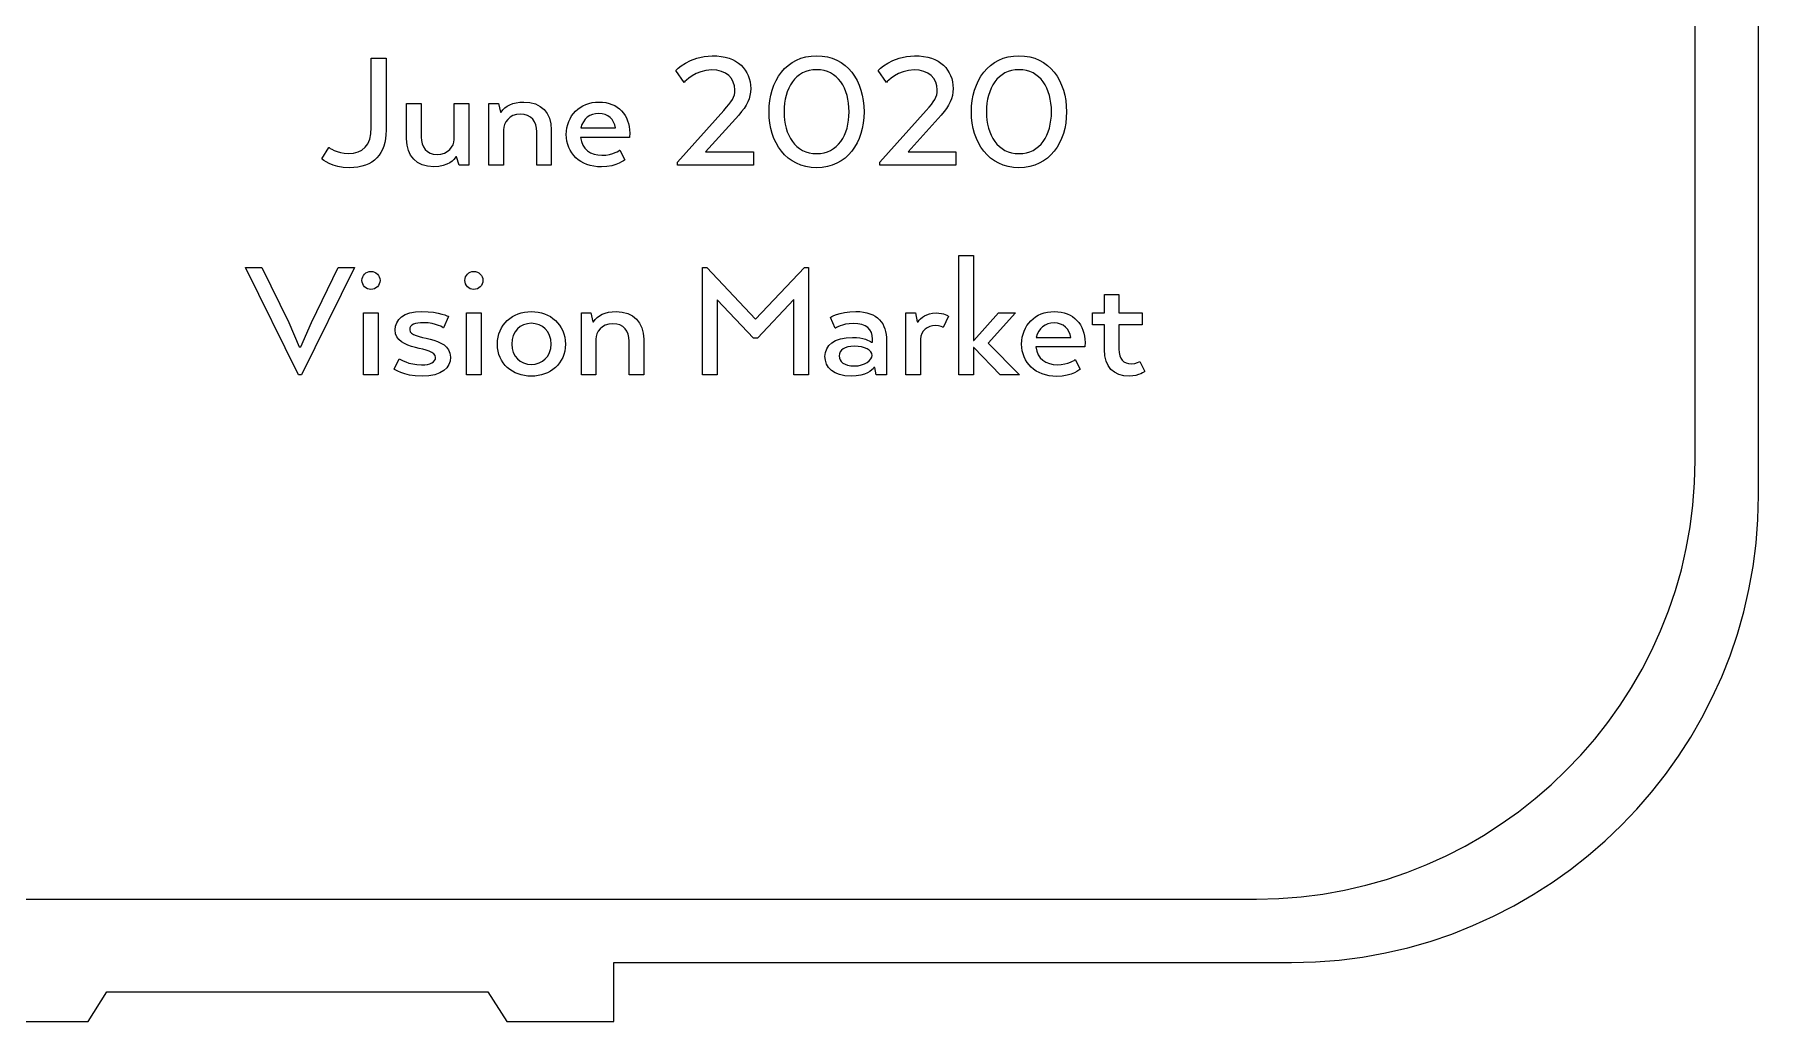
# Model space of a CAD drawing. Header units: millimetres. Extents: x 67 to 343, y 15 to 379.
# Drawn here: x 229.9 to 311.6, y 276.3 to 323.1 of the extents above; entities that cross this region are included whole.
import ezdxf

# ---------------------------------------------------------------- set-up
doc = ezdxf.new("R2010")
doc.units = ezdxf.units.MM
doc.header["$MEASUREMENT"] = 0
doc.layers.add('Layer 1', color=7, linetype='Continuous')

msp = doc.modelspace()

# ---------------------------------------------------------------- linework, layer by layer
at = {"layer": 'Layer 1', "color": 250, "lineweight": 20}
msp.add_open_spline([(113.7017, 379.1451), (113.7017, 379.1451), (289.441, 379.1451), (289.441, 379.1451), (289.441, 379.1451), (301.6128, 379.1451), (311.5714, 369.1865), (311.5714, 357.0147), (311.5714, 357.0147), (311.5714, 357.0147), (311.5714, 301.2755), (311.5714, 301.2755), (311.5714, 301.2755), (311.5714, 289.1037), (301.6128, 279.1451), (289.441, 279.1451), (289.441, 279.1451), (289.441, 279.1451), (257.3172, 279.1451), (257.3172, 279.1451), (257.3172, 279.1451), (257.3172, 279.1451), (257.3172, 276.3451), (257.3172, 276.3451), (257.3172, 276.3451), (257.3172, 276.3451), (252.2388, 276.3451), (252.2388, 276.3451), (252.2388, 276.3451), (252.2388, 276.3451), (251.3459, 277.7451), (251.3459, 277.7451), (251.3459, 277.7451), (251.3459, 277.7451), (233.2885, 277.7451), (233.2885, 277.7451), (233.2885, 277.7451), (233.2885, 277.7451), (232.3956, 276.3451), (232.3956, 276.3451), (232.3956, 276.3451), (232.3956, 276.3451), (227.3172, 276.3451), (227.3172, 276.3451), (227.3172, 276.3451), (227.3172, 276.3451), (227.3172, 279.1451), (227.3172, 279.1451), (227.3172, 279.1451), (227.3172, 279.1451), (175.8255, 279.1451), (175.8255, 279.1451), (175.8255, 279.1451), (175.8255, 279.1451), (175.8255, 276.3451), (175.8255, 276.3451), (175.8255, 276.3451), (175.8255, 276.3451), (170.7471, 276.3451), (170.7471, 276.3451), (170.7471, 276.3451), (170.7471, 276.3451), (169.8542, 277.7451), (169.8542, 277.7451), (169.8542, 277.7451), (169.8542, 277.7451), (151.7968, 277.7451), (151.7968, 277.7451), (151.7968, 277.7451), (151.7968, 277.7451), (150.9039, 276.3451), (150.9039, 276.3451), (150.9039, 276.3451), (150.9039, 276.3451), (145.8255, 276.3451), (145.8255, 276.3451), (145.8255, 276.3451), (145.8255, 276.3451), (145.8255, 279.1451), (145.8255, 279.1451), (145.8255, 279.1451), (145.8255, 279.1451), (113.7017, 279.1451), (113.7017, 279.1451), (113.7017, 279.1451), (101.5299, 279.1451), (91.5714, 289.1037), (91.5714, 301.2755), (91.5714, 301.2755), (91.5714, 301.2755), (91.5714, 357.0147), (91.5714, 357.0147), (91.5714, 357.0147), (91.5714, 369.1865), (101.5299, 379.1451), (113.7017, 379.1451)], degree=3, knots=[0, 0, 0, 0, 0.04, 0.04, 0.04, 0.04, 0.08, 0.08, 0.08, 0.08, 0.12, 0.12, 0.12, 0.12, 0.16, 0.16, 0.16, 0.16, 0.2, 0.2, 0.2, 0.2, 0.24, 0.24, 0.24, 0.24, 0.28, 0.28, 0.28, 0.28, 0.32, 0.32, 0.32, 0.32, 0.36, 0.36, 0.36, 0.36, 0.4, 0.4, 0.4, 0.4, 0.44, 0.44, 0.44, 0.44, 0.48, 0.48, 0.48, 0.48, 0.52, 0.52, 0.52, 0.52, 0.56, 0.56, 0.56, 0.56, 0.6, 0.6, 0.6, 0.6, 0.64, 0.64, 0.64, 0.64, 0.68, 0.68, 0.68, 0.68, 0.72, 0.72, 0.72, 0.72, 0.76, 0.76, 0.76, 0.76, 0.8, 0.8, 0.8, 0.8, 0.84, 0.84, 0.84, 0.84, 0.88, 0.88, 0.88, 0.88, 0.92, 0.92, 0.92, 0.92, 1, 1, 1, 1], dxfattribs=at)
at = {"layer": 'Layer 1', "color": 142, "lineweight": 20}
msp.add_open_spline([(115.374, 376.1451), (115.374, 376.1451), (287.7687, 376.1451), (287.7687, 376.1451), (287.7687, 376.1451), (299.2102, 376.1451), (308.5713, 366.784), (308.5713, 355.3425), (308.5713, 355.3425), (308.5713, 355.3425), (308.5713, 302.9477), (308.5713, 302.9477), (308.5713, 302.9477), (308.5713, 291.5062), (299.2102, 282.1451), (287.7687, 282.1451), (287.7687, 282.1451), (287.7687, 282.1451), (115.374, 282.1451), (115.374, 282.1451), (115.374, 282.1451), (103.9325, 282.1451), (94.5714, 291.5062), (94.5714, 302.9477), (94.5714, 302.9477), (94.5714, 302.9477), (94.5714, 355.3425), (94.5714, 355.3425), (94.5714, 355.3425), (94.5714, 366.784), (103.9325, 376.1451), (115.374, 376.1451)], degree=3, knots=[0, 0, 0, 0, 0.1111111, 0.1111111, 0.1111111, 0.1111111, 0.2222222, 0.2222222, 0.2222222, 0.2222222, 0.3333333, 0.3333333, 0.3333333, 0.3333333, 0.4444444, 0.4444444, 0.4444444, 0.4444444, 0.5555556, 0.5555556, 0.5555556, 0.5555556, 0.6666667, 0.6666667, 0.6666667, 0.6666667, 0.7777778, 0.7777778, 0.7777778, 0.7777778, 1, 1, 1, 1], dxfattribs=at)
at = {"layer": 'Layer 1', "color": 250}
for points, knots in [([(243.4712, 317.2333), (243.4966, 317.2079), (243.9453, 316.8185), (244.775, 316.8185), (244.775, 316.8185), (245.935, 316.8185), (246.5192, 317.4873), (246.5192, 318.588), (246.5192, 318.588), (246.5192, 318.588), (246.5192, 322.017), (246.5192, 322.017), (246.5192, 322.017), (246.5192, 322.017), (245.8164, 322.017), (245.8164, 322.017), (245.8164, 322.017), (245.8164, 322.017), (245.8164, 318.7319), (245.8164, 318.7319), (245.8164, 318.7319), (245.8164, 317.8599), (245.427, 317.4958), (244.7158, 317.4958), (244.7158, 317.4958), (244.1993, 317.4958), (243.8014, 317.7837), (243.8014, 317.7837), (243.8014, 317.7837), (243.8014, 317.7837), (243.4712, 317.2333), (243.4712, 317.2333)], [0, 0, 0, 0, 0.1111111, 0.1111111, 0.1111111, 0.1111111, 0.2222222, 0.2222222, 0.2222222, 0.2222222, 0.3333333, 0.3333333, 0.3333333, 0.3333333, 0.4444444, 0.4444444, 0.4444444, 0.4444444, 0.5555556, 0.5555556, 0.5555556, 0.5555556, 0.6666667, 0.6666667, 0.6666667, 0.6666667, 0.7777778, 0.7777778, 0.7777778, 0.7777778, 1, 1, 1, 1]), ([(260.3283, 316.937), (260.3283, 316.937), (263.9266, 316.937), (263.9266, 316.937), (263.9266, 316.937), (263.9266, 316.937), (263.9266, 317.572), (263.9266, 317.572), (263.9266, 317.572), (263.9266, 317.572), (261.666, 317.572), (261.666, 317.572), (261.666, 317.572), (261.666, 317.572), (263.2323, 319.3161), (263.2323, 319.3161), (263.2323, 319.3161), (263.6303, 319.7564), (263.7996, 320.112), (263.7996, 320.5777), (263.7996, 320.5777), (263.7996, 321.4498), (263.19, 322.1271), (261.9793, 322.1271), (261.9793, 322.1271), (260.8871, 322.1271), (260.2521, 321.4244), (260.2521, 321.4244), (260.2521, 321.4244), (260.2521, 321.4244), (260.6415, 320.8655), (260.6415, 320.8655), (260.6415, 320.8655), (260.6754, 320.9079), (261.1919, 321.4582), (261.9539, 321.4582), (261.9539, 321.4582), (262.6312, 321.4582), (263.0545, 321.0433), (263.0545, 320.5099), (263.0545, 320.5099), (263.0545, 320.1797), (262.9106, 319.9596), (262.5296, 319.5363), (262.5296, 319.5363), (262.5296, 319.5363), (260.3283, 317.0894), (260.3283, 317.0894), (260.3283, 317.0894), (260.3283, 317.0894), (260.3283, 316.937), (260.3283, 316.937)], [0, 0, 0, 0, 0.0714286, 0.0714286, 0.0714286, 0.0714286, 0.1428571, 0.1428571, 0.1428571, 0.1428571, 0.2142857, 0.2142857, 0.2142857, 0.2142857, 0.2857143, 0.2857143, 0.2857143, 0.2857143, 0.3571429, 0.3571429, 0.3571429, 0.3571429, 0.4285714, 0.4285714, 0.4285714, 0.4285714, 0.5, 0.5, 0.5, 0.5, 0.5714286, 0.5714286, 0.5714286, 0.5714286, 0.6428571, 0.6428571, 0.6428571, 0.6428571, 0.7142857, 0.7142857, 0.7142857, 0.7142857, 0.7857143, 0.7857143, 0.7857143, 0.7857143, 0.8571429, 0.8571429, 0.8571429, 0.8571429, 1, 1, 1, 1]), ([(266.9238, 316.8185), (268.3716, 316.8185), (269.176, 318.0207), (269.176, 319.4685), (269.176, 319.4685), (269.176, 320.9333), (268.3716, 322.1271), (266.9238, 322.1271), (266.9238, 322.1271), (265.4845, 322.1271), (264.6717, 320.9333), (264.6717, 319.4685), (264.6717, 319.4685), (264.6717, 318.0207), (265.4845, 316.8185), (266.9238, 316.8185)], [0, 0, 0, 0, 0.2, 0.2, 0.2, 0.2, 0.4, 0.4, 0.4, 0.4, 0.6, 0.6, 0.6, 0.6, 1, 1, 1, 1]), ([(269.9211, 316.937), (269.9211, 316.937), (273.5194, 316.937), (273.5194, 316.937), (273.5194, 316.937), (273.5194, 316.937), (273.5194, 317.572), (273.5194, 317.572), (273.5194, 317.572), (273.5194, 317.572), (271.2588, 317.572), (271.2588, 317.572), (271.2588, 317.572), (271.2588, 317.572), (272.8251, 319.3161), (272.8251, 319.3161), (272.8251, 319.3161), (273.2231, 319.7564), (273.3924, 320.112), (273.3924, 320.5777), (273.3924, 320.5777), (273.3924, 321.4498), (272.7828, 322.1271), (271.5721, 322.1271), (271.5721, 322.1271), (270.4799, 322.1271), (269.8449, 321.4244), (269.8449, 321.4244), (269.8449, 321.4244), (269.8449, 321.4244), (270.2343, 320.8655), (270.2343, 320.8655), (270.2343, 320.8655), (270.2682, 320.9079), (270.7847, 321.4582), (271.5467, 321.4582), (271.5467, 321.4582), (272.224, 321.4582), (272.6473, 321.0433), (272.6473, 320.5099), (272.6473, 320.5099), (272.6473, 320.1797), (272.5034, 319.9596), (272.1224, 319.5363), (272.1224, 319.5363), (272.1224, 319.5363), (269.9211, 317.0894), (269.9211, 317.0894), (269.9211, 317.0894), (269.9211, 317.0894), (269.9211, 316.937), (269.9211, 316.937)], [0, 0, 0, 0, 0.0714286, 0.0714286, 0.0714286, 0.0714286, 0.1428571, 0.1428571, 0.1428571, 0.1428571, 0.2142857, 0.2142857, 0.2142857, 0.2142857, 0.2857143, 0.2857143, 0.2857143, 0.2857143, 0.3571429, 0.3571429, 0.3571429, 0.3571429, 0.4285714, 0.4285714, 0.4285714, 0.4285714, 0.5, 0.5, 0.5, 0.5, 0.5714286, 0.5714286, 0.5714286, 0.5714286, 0.6428571, 0.6428571, 0.6428571, 0.6428571, 0.7142857, 0.7142857, 0.7142857, 0.7142857, 0.7857143, 0.7857143, 0.7857143, 0.7857143, 0.8571429, 0.8571429, 0.8571429, 0.8571429, 1, 1, 1, 1]), ([(276.5166, 316.8185), (277.9644, 316.8185), (278.7688, 318.0207), (278.7688, 319.4685), (278.7688, 319.4685), (278.7688, 320.9333), (277.9644, 322.1271), (276.5166, 322.1271), (276.5166, 322.1271), (275.0773, 322.1271), (274.2645, 320.9333), (274.2645, 319.4685), (274.2645, 319.4685), (274.2645, 318.0207), (275.0773, 316.8185), (276.5166, 316.8185)], [0, 0, 0, 0, 0.2, 0.2, 0.2, 0.2, 0.4, 0.4, 0.4, 0.4, 0.6, 0.6, 0.6, 0.6, 1, 1, 1, 1]), ([(266.9238, 317.4873), (265.9163, 317.4873), (265.3829, 318.3679), (265.3829, 319.4685), (265.3829, 319.4685), (265.3829, 320.5777), (265.9163, 321.4667), (266.9238, 321.4667), (266.9238, 321.4667), (267.9314, 321.4667), (268.4648, 320.5777), (268.4648, 319.4685), (268.4648, 319.4685), (268.4648, 318.3679), (267.9314, 317.4873), (266.9238, 317.4873)], [0, 0, 0, 0, 0.2, 0.2, 0.2, 0.2, 0.4, 0.4, 0.4, 0.4, 0.6, 0.6, 0.6, 0.6, 1, 1, 1, 1]), ([(276.5166, 317.4873), (275.5091, 317.4873), (274.9757, 318.3679), (274.9757, 319.4685), (274.9757, 319.4685), (274.9757, 320.5777), (275.5091, 321.4667), (276.5166, 321.4667), (276.5166, 321.4667), (277.5242, 321.4667), (278.0576, 320.5777), (278.0576, 319.4685), (278.0576, 319.4685), (278.0576, 318.3679), (277.5242, 317.4873), (276.5166, 317.4873)], [0, 0, 0, 0, 0.2, 0.2, 0.2, 0.2, 0.4, 0.4, 0.4, 0.4, 0.6, 0.6, 0.6, 0.6, 1, 1, 1, 1]), ([(250.4392, 319.8665), (250.4392, 319.8665), (249.7449, 319.8665), (249.7449, 319.8665), (249.7449, 319.8665), (249.7449, 319.8665), (249.7449, 318.1647), (249.7449, 318.1647), (249.7449, 318.1647), (249.7449, 317.826), (249.4571, 317.445), (248.9321, 317.445), (248.9321, 317.445), (248.4326, 317.445), (248.1871, 317.8006), (248.1871, 318.2747), (248.1871, 318.2747), (248.1871, 318.2747), (248.1871, 319.8665), (248.1871, 319.8665), (248.1871, 319.8665), (248.1871, 319.8665), (247.4928, 319.8665), (247.4928, 319.8665), (247.4928, 319.8665), (247.4928, 319.8665), (247.4928, 318.1816), (247.4928, 318.1816), (247.4928, 318.1816), (247.4928, 317.3857), (247.9585, 316.8693), (248.7797, 316.8693), (248.7797, 316.8693), (249.4655, 316.8693), (249.7534, 317.2079), (249.8296, 317.3434), (249.8296, 317.3434), (249.8296, 317.3434), (249.8635, 317.3434), (249.8635, 317.3434), (249.8635, 317.3434), (249.8635, 317.3434), (249.982, 316.937), (249.982, 316.937), (249.982, 316.937), (249.982, 316.937), (250.4392, 316.937), (250.4392, 316.937), (250.4392, 316.937), (250.4392, 316.937), (250.4392, 319.8665), (250.4392, 319.8665)], [0, 0, 0, 0, 0.0714286, 0.0714286, 0.0714286, 0.0714286, 0.1428571, 0.1428571, 0.1428571, 0.1428571, 0.2142857, 0.2142857, 0.2142857, 0.2142857, 0.2857143, 0.2857143, 0.2857143, 0.2857143, 0.3571429, 0.3571429, 0.3571429, 0.3571429, 0.4285714, 0.4285714, 0.4285714, 0.4285714, 0.5, 0.5, 0.5, 0.5, 0.5714286, 0.5714286, 0.5714286, 0.5714286, 0.6428571, 0.6428571, 0.6428571, 0.6428571, 0.7142857, 0.7142857, 0.7142857, 0.7142857, 0.7857143, 0.7857143, 0.7857143, 0.7857143, 0.8571429, 0.8571429, 0.8571429, 0.8571429, 1, 1, 1, 1]), ([(252.0902, 318.6219), (252.0902, 318.9436), (252.3357, 319.3585), (252.8945, 319.3585), (252.8945, 319.3585), (253.394, 319.3585), (253.665, 319.0029), (253.665, 318.5287), (253.665, 318.5287), (253.665, 318.5287), (253.665, 316.937), (253.665, 316.937), (253.665, 316.937), (253.665, 316.937), (254.3508, 316.937), (254.3508, 316.937), (254.3508, 316.937), (254.3508, 316.937), (254.3508, 318.6219), (254.3508, 318.6219), (254.3508, 318.6219), (254.3508, 319.4177), (253.8682, 319.9342), (253.0469, 319.9342), (253.0469, 319.9342), (252.505, 319.9342), (252.1748, 319.7479), (251.9716, 319.4516), (251.9716, 319.4516), (251.9716, 319.4516), (251.9378, 319.4516), (251.9378, 319.4516), (251.9378, 319.4516), (251.9378, 319.4516), (251.8531, 319.8665), (251.8531, 319.8665), (251.8531, 319.8665), (251.8531, 319.8665), (251.3959, 319.8665), (251.3959, 319.8665), (251.3959, 319.8665), (251.3959, 319.8665), (251.3959, 316.937), (251.3959, 316.937), (251.3959, 316.937), (251.3959, 316.937), (252.0902, 316.937), (252.0902, 316.937), (252.0902, 316.937), (252.0902, 316.937), (252.0902, 318.6219), (252.0902, 318.6219)], [0, 0, 0, 0, 0.0714286, 0.0714286, 0.0714286, 0.0714286, 0.1428571, 0.1428571, 0.1428571, 0.1428571, 0.2142857, 0.2142857, 0.2142857, 0.2142857, 0.2857143, 0.2857143, 0.2857143, 0.2857143, 0.3571429, 0.3571429, 0.3571429, 0.3571429, 0.4285714, 0.4285714, 0.4285714, 0.4285714, 0.5, 0.5, 0.5, 0.5, 0.5714286, 0.5714286, 0.5714286, 0.5714286, 0.6428571, 0.6428571, 0.6428571, 0.6428571, 0.7142857, 0.7142857, 0.7142857, 0.7142857, 0.7857143, 0.7857143, 0.7857143, 0.7857143, 0.8571429, 0.8571429, 0.8571429, 0.8571429, 1, 1, 1, 1]), ([(257.602, 317.6567), (257.602, 317.6567), (257.2972, 317.4111), (256.7469, 317.4111), (256.7469, 317.4111), (256.2219, 317.4111), (255.7986, 317.6905), (255.7393, 318.2578), (255.7393, 318.2578), (255.7393, 318.2578), (258.0592, 318.2578), (258.0592, 318.2578), (258.0592, 318.2578), (258.0592, 318.2578), (258.0677, 318.3933), (258.0677, 318.461), (258.0677, 318.461), (258.0677, 319.3077), (257.5258, 319.9342), (256.6114, 319.9342), (256.6114, 319.9342), (255.697, 319.9342), (255.062, 319.2823), (255.062, 318.3933), (255.062, 318.3933), (255.062, 317.5043), (255.7139, 316.8608), (256.7299, 316.8608), (256.7299, 316.8608), (257.4665, 316.8608), (257.8391, 317.1995), (257.8391, 317.1995), (257.8391, 317.1995), (257.8391, 317.1995), (257.602, 317.6567), (257.602, 317.6567)], [0, 0, 0, 0, 0.1, 0.1, 0.1, 0.1, 0.2, 0.2, 0.2, 0.2, 0.3, 0.3, 0.3, 0.3, 0.4, 0.4, 0.4, 0.4, 0.5, 0.5, 0.5, 0.5, 0.6, 0.6, 0.6, 0.6, 0.7, 0.7, 0.7, 0.7, 0.8, 0.8, 0.8, 0.8, 1, 1, 1, 1]), ([(256.6029, 319.3923), (257.0432, 319.3923), (257.3311, 319.1045), (257.3903, 318.7065), (257.3903, 318.7065), (257.3903, 318.7065), (255.7563, 318.7065), (255.7563, 318.7065), (255.7563, 318.7065), (255.8579, 319.1468), (256.1711, 319.3923), (256.6029, 319.3923)], [0, 0, 0, 0, 0.25, 0.25, 0.25, 0.25, 0.5, 0.5, 0.5, 0.5, 1, 1, 1, 1]), ([(275.543, 309.935), (275.543, 309.935), (274.3831, 308.6311), (274.3831, 308.6311), (274.3831, 308.6311), (274.3831, 308.6311), (274.3577, 308.6311), (274.3577, 308.6311), (274.3577, 308.6311), (274.3577, 308.6311), (274.3577, 312.6613), (274.3577, 312.6613), (274.3577, 312.6613), (274.3577, 312.6613), (273.6634, 312.6613), (273.6634, 312.6613), (273.6634, 312.6613), (273.6634, 312.6613), (273.6634, 307.0055), (273.6634, 307.0055), (273.6634, 307.0055), (273.6634, 307.0055), (274.3577, 307.0055), (274.3577, 307.0055), (274.3577, 307.0055), (274.3577, 307.0055), (274.3577, 308.3009), (274.3577, 308.3009), (274.3577, 308.3009), (274.3577, 308.3009), (274.3831, 308.3009), (274.3831, 308.3009), (274.3831, 308.3009), (274.3831, 308.3009), (275.6192, 307.0055), (275.6192, 307.0055), (275.6192, 307.0055), (275.6192, 307.0055), (276.5421, 307.0055), (276.5421, 307.0055), (276.5421, 307.0055), (276.5421, 307.0055), (275.052, 308.5041), (275.052, 308.5041), (275.052, 308.5041), (275.052, 308.5041), (276.3558, 309.935), (276.3558, 309.935), (276.3558, 309.935), (276.3558, 309.935), (275.543, 309.935), (275.543, 309.935)], [0, 0, 0, 0, 0.0714286, 0.0714286, 0.0714286, 0.0714286, 0.1428571, 0.1428571, 0.1428571, 0.1428571, 0.2142857, 0.2142857, 0.2142857, 0.2142857, 0.2857143, 0.2857143, 0.2857143, 0.2857143, 0.3571429, 0.3571429, 0.3571429, 0.3571429, 0.4285714, 0.4285714, 0.4285714, 0.4285714, 0.5, 0.5, 0.5, 0.5, 0.5714286, 0.5714286, 0.5714286, 0.5714286, 0.6428571, 0.6428571, 0.6428571, 0.6428571, 0.7142857, 0.7142857, 0.7142857, 0.7142857, 0.7857143, 0.7857143, 0.7857143, 0.7857143, 0.8571429, 0.8571429, 0.8571429, 0.8571429, 1, 1, 1, 1]), ([(242.4044, 308.3348), (242.4044, 308.3348), (241.9133, 309.4862), (241.9133, 309.4862), (241.9133, 309.4862), (241.9133, 309.4862), (240.6264, 312.0855), (240.6264, 312.0855), (240.6264, 312.0855), (240.6264, 312.0855), (239.8474, 312.0855), (239.8474, 312.0855), (239.8474, 312.0855), (239.8474, 312.0855), (242.362, 307.0055), (242.362, 307.0055), (242.362, 307.0055), (242.362, 307.0055), (242.5144, 307.0055), (242.5144, 307.0055), (242.5144, 307.0055), (242.5144, 307.0055), (245.0291, 312.0855), (245.0291, 312.0855), (245.0291, 312.0855), (245.0291, 312.0855), (244.2501, 312.0855), (244.2501, 312.0855), (244.2501, 312.0855), (244.2501, 312.0855), (242.9886, 309.4862), (242.9886, 309.4862), (242.9886, 309.4862), (242.9886, 309.4862), (242.4806, 308.3348), (242.4806, 308.3348), (242.4806, 308.3348), (242.4806, 308.3348), (242.4044, 308.3348), (242.4044, 308.3348)], [0, 0, 0, 0, 0.0909091, 0.0909091, 0.0909091, 0.0909091, 0.1818182, 0.1818182, 0.1818182, 0.1818182, 0.2727273, 0.2727273, 0.2727273, 0.2727273, 0.3636364, 0.3636364, 0.3636364, 0.3636364, 0.4545455, 0.4545455, 0.4545455, 0.4545455, 0.5454545, 0.5454545, 0.5454545, 0.5454545, 0.6363636, 0.6363636, 0.6363636, 0.6363636, 0.7272727, 0.7272727, 0.7272727, 0.7272727, 0.8181818, 0.8181818, 0.8181818, 0.8181818, 1, 1, 1, 1]), ([(245.7995, 311.0526), (246.0366, 311.0526), (246.2313, 311.2389), (246.2313, 311.4759), (246.2313, 311.4759), (246.2313, 311.713), (246.0366, 311.9077), (245.7995, 311.9077), (245.7995, 311.9077), (245.5624, 311.9077), (245.3762, 311.713), (245.3762, 311.4759), (245.3762, 311.4759), (245.3762, 311.2389), (245.5624, 311.0526), (245.7995, 311.0526)], [0, 0, 0, 0, 0.2, 0.2, 0.2, 0.2, 0.4, 0.4, 0.4, 0.4, 0.6, 0.6, 0.6, 0.6, 1, 1, 1, 1]), ([(250.6763, 311.0526), (250.9134, 311.0526), (251.1081, 311.2389), (251.1081, 311.4759), (251.1081, 311.4759), (251.1081, 311.713), (250.9134, 311.9077), (250.6763, 311.9077), (250.6763, 311.9077), (250.4392, 311.9077), (250.253, 311.713), (250.253, 311.4759), (250.253, 311.4759), (250.253, 311.2389), (250.4392, 311.0526), (250.6763, 311.0526)], [0, 0, 0, 0, 0.2, 0.2, 0.2, 0.2, 0.4, 0.4, 0.4, 0.4, 0.6, 0.6, 0.6, 0.6, 1, 1, 1, 1]), ([(265.8402, 307.0055), (265.8402, 307.0055), (266.5344, 307.0055), (266.5344, 307.0055), (266.5344, 307.0055), (266.5344, 307.0055), (266.5344, 312.0855), (266.5344, 312.0855), (266.5344, 312.0855), (266.5344, 312.0855), (266.3482, 312.0855), (266.3482, 312.0855), (266.3482, 312.0855), (266.3482, 312.0855), (264.0283, 309.6471), (264.0283, 309.6471), (264.0283, 309.6471), (264.0283, 309.6471), (261.7169, 312.0855), (261.7169, 312.0855), (261.7169, 312.0855), (261.7169, 312.0855), (261.5221, 312.0855), (261.5221, 312.0855), (261.5221, 312.0855), (261.5221, 312.0855), (261.5221, 307.0055), (261.5221, 307.0055), (261.5221, 307.0055), (261.5221, 307.0055), (262.2164, 307.0055), (262.2164, 307.0055), (262.2164, 307.0055), (262.2164, 307.0055), (262.2164, 310.5615), (262.2164, 310.5615), (262.2164, 310.5615), (262.2164, 310.5615), (263.9351, 308.7327), (263.9351, 308.7327), (263.9351, 308.7327), (263.9351, 308.7327), (264.1214, 308.7327), (264.1214, 308.7327), (264.1214, 308.7327), (264.1214, 308.7327), (265.8402, 310.57), (265.8402, 310.57), (265.8402, 310.57), (265.8402, 310.57), (265.8402, 307.0055), (265.8402, 307.0055)], [0, 0, 0, 0, 0.0714286, 0.0714286, 0.0714286, 0.0714286, 0.1428571, 0.1428571, 0.1428571, 0.1428571, 0.2142857, 0.2142857, 0.2142857, 0.2142857, 0.2857143, 0.2857143, 0.2857143, 0.2857143, 0.3571429, 0.3571429, 0.3571429, 0.3571429, 0.4285714, 0.4285714, 0.4285714, 0.4285714, 0.5, 0.5, 0.5, 0.5, 0.5714286, 0.5714286, 0.5714286, 0.5714286, 0.6428571, 0.6428571, 0.6428571, 0.6428571, 0.7142857, 0.7142857, 0.7142857, 0.7142857, 0.7857143, 0.7857143, 0.7857143, 0.7857143, 0.8571429, 0.8571429, 0.8571429, 0.8571429, 1, 1, 1, 1]), ([(280.005, 309.935), (280.005, 309.935), (280.005, 309.3762), (280.005, 309.3762), (280.005, 309.3762), (280.005, 309.3762), (280.5722, 309.3762), (280.5722, 309.3762), (280.5722, 309.3762), (280.5722, 309.3762), (280.5722, 308.1993), (280.5722, 308.1993), (280.5722, 308.1993), (280.5722, 307.378), (280.9956, 306.9378), (281.7491, 306.9378), (281.7491, 306.9378), (282.2148, 306.9378), (282.4772, 307.1664), (282.4772, 307.1664), (282.4772, 307.1664), (282.4772, 307.1664), (282.2486, 307.6405), (282.2486, 307.6405), (282.2486, 307.6405), (282.2486, 307.6405), (282.0708, 307.522), (281.8507, 307.522), (281.8507, 307.522), (281.4612, 307.522), (281.258, 307.7336), (281.258, 308.2247), (281.258, 308.2247), (281.258, 308.2247), (281.258, 309.3762), (281.258, 309.3762), (281.258, 309.3762), (281.258, 309.3762), (282.3502, 309.3762), (282.3502, 309.3762), (282.3502, 309.3762), (282.3502, 309.3762), (282.3502, 309.935), (282.3502, 309.935), (282.3502, 309.935), (282.3502, 309.935), (281.258, 309.935), (281.258, 309.935), (281.258, 309.935), (281.258, 309.935), (281.258, 310.8155), (281.258, 310.8155), (281.258, 310.8155), (281.258, 310.8155), (280.5722, 310.8155), (280.5722, 310.8155), (280.5722, 310.8155), (280.5722, 310.8155), (280.5722, 309.935), (280.5722, 309.935), (280.5722, 309.935), (280.5722, 309.935), (280.005, 309.935), (280.005, 309.935)], [0, 0, 0, 0, 0.0588235, 0.0588235, 0.0588235, 0.0588235, 0.1176471, 0.1176471, 0.1176471, 0.1176471, 0.1764706, 0.1764706, 0.1764706, 0.1764706, 0.2352941, 0.2352941, 0.2352941, 0.2352941, 0.2941176, 0.2941176, 0.2941176, 0.2941176, 0.3529412, 0.3529412, 0.3529412, 0.3529412, 0.4117647, 0.4117647, 0.4117647, 0.4117647, 0.4705882, 0.4705882, 0.4705882, 0.4705882, 0.5294118, 0.5294118, 0.5294118, 0.5294118, 0.5882353, 0.5882353, 0.5882353, 0.5882353, 0.6470588, 0.6470588, 0.6470588, 0.6470588, 0.7058824, 0.7058824, 0.7058824, 0.7058824, 0.7647059, 0.7647059, 0.7647059, 0.7647059, 0.8235294, 0.8235294, 0.8235294, 0.8235294, 0.8823529, 0.8823529, 0.8823529, 0.8823529, 1, 1, 1, 1]), ([(245.4524, 307.0055), (245.4524, 307.0055), (246.1466, 307.0055), (246.1466, 307.0055), (246.1466, 307.0055), (246.1466, 307.0055), (246.1466, 309.935), (246.1466, 309.935), (246.1466, 309.935), (246.1466, 309.935), (245.4524, 309.935), (245.4524, 309.935), (245.4524, 309.935), (245.4524, 309.935), (245.4524, 307.0055), (245.4524, 307.0055)], [0, 0, 0, 0, 0.2, 0.2, 0.2, 0.2, 0.4, 0.4, 0.4, 0.4, 0.6, 0.6, 0.6, 0.6, 1, 1, 1, 1]), ([(246.9002, 307.2764), (246.9002, 307.2764), (247.315, 306.9378), (248.221, 306.9378), (248.221, 306.9378), (249.1692, 306.9378), (249.5672, 307.3442), (249.5672, 307.8352), (249.5672, 307.8352), (249.5672, 308.919), (247.6368, 308.5972), (247.6368, 309.1391), (247.6368, 309.1391), (247.6368, 309.3846), (247.8908, 309.4693), (248.2887, 309.4693), (248.2887, 309.4693), (248.9068, 309.4693), (249.2454, 309.2238), (249.2454, 309.2238), (249.2454, 309.2238), (249.2454, 309.2238), (249.4825, 309.7656), (249.4825, 309.7656), (249.4825, 309.7656), (249.4825, 309.7656), (249.0507, 310.0027), (248.2125, 310.0027), (248.2125, 310.0027), (247.332, 310.0027), (246.951, 309.6217), (246.951, 309.1306), (246.951, 309.1306), (246.951, 308.0892), (248.8644, 308.3856), (248.8644, 307.8268), (248.8644, 307.8268), (248.8644, 307.5982), (248.6274, 307.4712), (248.1956, 307.4712), (248.1956, 307.4712), (247.6029, 307.4712), (247.1457, 307.759), (247.1457, 307.759), (247.1457, 307.759), (247.1457, 307.759), (246.9002, 307.2764), (246.9002, 307.2764)], [0, 0, 0, 0, 0.0769231, 0.0769231, 0.0769231, 0.0769231, 0.1538462, 0.1538462, 0.1538462, 0.1538462, 0.2307692, 0.2307692, 0.2307692, 0.2307692, 0.3076923, 0.3076923, 0.3076923, 0.3076923, 0.3846154, 0.3846154, 0.3846154, 0.3846154, 0.4615385, 0.4615385, 0.4615385, 0.4615385, 0.5384615, 0.5384615, 0.5384615, 0.5384615, 0.6153846, 0.6153846, 0.6153846, 0.6153846, 0.6923077, 0.6923077, 0.6923077, 0.6923077, 0.7692308, 0.7692308, 0.7692308, 0.7692308, 0.8461538, 0.8461538, 0.8461538, 0.8461538, 1, 1, 1, 1]), ([(250.3292, 307.0055), (250.3292, 307.0055), (251.0234, 307.0055), (251.0234, 307.0055), (251.0234, 307.0055), (251.0234, 307.0055), (251.0234, 309.935), (251.0234, 309.935), (251.0234, 309.935), (251.0234, 309.935), (250.3292, 309.935), (250.3292, 309.935), (250.3292, 309.935), (250.3292, 309.935), (250.3292, 307.0055), (250.3292, 307.0055)], [0, 0, 0, 0, 0.2, 0.2, 0.2, 0.2, 0.4, 0.4, 0.4, 0.4, 0.6, 0.6, 0.6, 0.6, 1, 1, 1, 1]), ([(255.0197, 308.4533), (255.0197, 309.3931), (254.2916, 310.0027), (253.4026, 310.0027), (253.4026, 310.0027), (252.5136, 310.0027), (251.7939, 309.3931), (251.7939, 308.4533), (251.7939, 308.4533), (251.7939, 307.522), (252.5136, 306.9378), (253.4026, 306.9378), (253.4026, 306.9378), (254.2916, 306.9378), (255.0197, 307.522), (255.0197, 308.4533)], [0, 0, 0, 0, 0.2, 0.2, 0.2, 0.2, 0.4, 0.4, 0.4, 0.4, 0.6, 0.6, 0.6, 0.6, 1, 1, 1, 1]), ([(256.4675, 308.6904), (256.4675, 309.0121), (256.713, 309.427), (257.2718, 309.427), (257.2718, 309.427), (257.7713, 309.427), (258.0423, 309.0714), (258.0423, 308.5972), (258.0423, 308.5972), (258.0423, 308.5972), (258.0423, 307.0055), (258.0423, 307.0055), (258.0423, 307.0055), (258.0423, 307.0055), (258.7281, 307.0055), (258.7281, 307.0055), (258.7281, 307.0055), (258.7281, 307.0055), (258.7281, 308.6904), (258.7281, 308.6904), (258.7281, 308.6904), (258.7281, 309.4862), (258.2455, 310.0027), (257.4242, 310.0027), (257.4242, 310.0027), (256.8823, 310.0027), (256.5521, 309.8164), (256.3489, 309.5201), (256.3489, 309.5201), (256.3489, 309.5201), (256.3151, 309.5201), (256.3151, 309.5201), (256.3151, 309.5201), (256.3151, 309.5201), (256.2304, 309.935), (256.2304, 309.935), (256.2304, 309.935), (256.2304, 309.935), (255.7732, 309.935), (255.7732, 309.935), (255.7732, 309.935), (255.7732, 309.935), (255.7732, 307.0055), (255.7732, 307.0055), (255.7732, 307.0055), (255.7732, 307.0055), (256.4675, 307.0055), (256.4675, 307.0055), (256.4675, 307.0055), (256.4675, 307.0055), (256.4675, 308.6904), (256.4675, 308.6904)], [0, 0, 0, 0, 0.0714286, 0.0714286, 0.0714286, 0.0714286, 0.1428571, 0.1428571, 0.1428571, 0.1428571, 0.2142857, 0.2142857, 0.2142857, 0.2142857, 0.2857143, 0.2857143, 0.2857143, 0.2857143, 0.3571429, 0.3571429, 0.3571429, 0.3571429, 0.4285714, 0.4285714, 0.4285714, 0.4285714, 0.5, 0.5, 0.5, 0.5, 0.5714286, 0.5714286, 0.5714286, 0.5714286, 0.6428571, 0.6428571, 0.6428571, 0.6428571, 0.7142857, 0.7142857, 0.7142857, 0.7142857, 0.7857143, 0.7857143, 0.7857143, 0.7857143, 0.8571429, 0.8571429, 0.8571429, 0.8571429, 1, 1, 1, 1]), ([(267.3219, 307.8776), (267.3219, 307.3611), (267.7283, 306.9378), (268.558, 306.9378), (268.558, 306.9378), (269.2777, 306.9378), (269.5571, 307.2256), (269.6417, 307.3442), (269.6417, 307.3442), (269.6417, 307.3442), (269.6841, 307.3442), (269.6841, 307.3442), (269.6841, 307.3442), (269.6841, 307.3442), (269.7518, 307.0055), (269.7518, 307.0055), (269.7518, 307.0055), (269.7518, 307.0055), (270.2429, 307.0055), (270.2429, 307.0055), (270.2429, 307.0055), (270.2429, 307.0055), (270.2429, 308.6226), (270.2429, 308.6226), (270.2429, 308.6226), (270.2429, 309.427), (269.828, 310.0027), (268.7781, 310.0027), (268.7781, 310.0027), (267.9738, 310.0027), (267.5759, 309.7233), (267.5759, 309.7233), (267.5759, 309.7233), (267.5759, 309.7233), (267.8045, 309.2068), (267.8045, 309.2068), (267.8045, 309.2068), (267.8045, 309.2068), (268.1347, 309.4354), (268.6511, 309.4354), (268.6511, 309.4354), (269.3031, 309.4354), (269.574, 309.173), (269.574, 308.6904), (269.574, 308.6904), (269.574, 308.6904), (269.574, 308.5464), (269.574, 308.5464), (269.574, 308.5464), (269.574, 308.5464), (269.5232, 308.5464), (269.5232, 308.5464), (269.5232, 308.5464), (269.4216, 308.6226), (269.1591, 308.775), (268.6342, 308.775), (268.6342, 308.775), (267.7452, 308.775), (267.3219, 308.3856), (267.3219, 307.8776), (267.3219, 307.8776), (267.3219, 307.8776), (267.3219, 307.8776), (267.3219, 307.8776)], [0, 0, 0, 0, 0.0588235, 0.0588235, 0.0588235, 0.0588235, 0.1176471, 0.1176471, 0.1176471, 0.1176471, 0.1764706, 0.1764706, 0.1764706, 0.1764706, 0.2352941, 0.2352941, 0.2352941, 0.2352941, 0.2941176, 0.2941176, 0.2941176, 0.2941176, 0.3529412, 0.3529412, 0.3529412, 0.3529412, 0.4117647, 0.4117647, 0.4117647, 0.4117647, 0.4705882, 0.4705882, 0.4705882, 0.4705882, 0.5294118, 0.5294118, 0.5294118, 0.5294118, 0.5882353, 0.5882353, 0.5882353, 0.5882353, 0.6470588, 0.6470588, 0.6470588, 0.6470588, 0.7058824, 0.7058824, 0.7058824, 0.7058824, 0.7647059, 0.7647059, 0.7647059, 0.7647059, 0.8235294, 0.8235294, 0.8235294, 0.8235294, 0.8823529, 0.8823529, 0.8823529, 0.8823529, 1, 1, 1, 1]), ([(273.1724, 309.7826), (273.1724, 309.7826), (272.9776, 309.935), (272.5882, 309.935), (272.5882, 309.935), (272.1225, 309.935), (271.86, 309.7064), (271.733, 309.5116), (271.733, 309.5116), (271.733, 309.5116), (271.6992, 309.5116), (271.6992, 309.5116), (271.6992, 309.5116), (271.6992, 309.5116), (271.6145, 309.935), (271.6145, 309.935), (271.6145, 309.935), (271.6145, 309.935), (271.1573, 309.935), (271.1573, 309.935), (271.1573, 309.935), (271.1573, 309.935), (271.1573, 307.0055), (271.1573, 307.0055), (271.1573, 307.0055), (271.1573, 307.0055), (271.8516, 307.0055), (271.8516, 307.0055), (271.8516, 307.0055), (271.8516, 307.0055), (271.8516, 308.6988), (271.8516, 308.6988), (271.8516, 308.6988), (271.8516, 309.0897), (272.1987, 309.3338), (272.5374, 309.3338), (272.5374, 309.3338), (272.7914, 309.3338), (272.9268, 309.2421), (272.9268, 309.2421), (272.9268, 309.2421), (272.9268, 309.2421), (273.1724, 309.7826), (273.1724, 309.7826)], [0, 0, 0, 0, 0.0833333, 0.0833333, 0.0833333, 0.0833333, 0.1666667, 0.1666667, 0.1666667, 0.1666667, 0.25, 0.25, 0.25, 0.25, 0.3333333, 0.3333333, 0.3333333, 0.3333333, 0.4166667, 0.4166667, 0.4166667, 0.4166667, 0.5, 0.5, 0.5, 0.5, 0.5833333, 0.5833333, 0.5833333, 0.5833333, 0.6666667, 0.6666667, 0.6666667, 0.6666667, 0.75, 0.75, 0.75, 0.75, 0.8333333, 0.8333333, 0.8333333, 0.8333333, 1, 1, 1, 1]), ([(279.1837, 307.7252), (279.1837, 307.7252), (278.8789, 307.4796), (278.3286, 307.4796), (278.3286, 307.4796), (277.8036, 307.4796), (277.3803, 307.759), (277.321, 308.3263), (277.321, 308.3263), (277.321, 308.3263), (279.6409, 308.3263), (279.6409, 308.3263), (279.6409, 308.3263), (279.6409, 308.3263), (279.6494, 308.4618), (279.6494, 308.5295), (279.6494, 308.5295), (279.6494, 309.3762), (279.1075, 310.0027), (278.1931, 310.0027), (278.1931, 310.0027), (277.2787, 310.0027), (276.6437, 309.3508), (276.6437, 308.4618), (276.6437, 308.4618), (276.6437, 307.5728), (277.2956, 306.9293), (278.3116, 306.9293), (278.3116, 306.9293), (279.0482, 306.9293), (279.4208, 307.268), (279.4208, 307.268), (279.4208, 307.268), (279.4208, 307.268), (279.1837, 307.7252), (279.1837, 307.7252)], [0, 0, 0, 0, 0.1, 0.1, 0.1, 0.1, 0.2, 0.2, 0.2, 0.2, 0.3, 0.3, 0.3, 0.3, 0.4, 0.4, 0.4, 0.4, 0.5, 0.5, 0.5, 0.5, 0.6, 0.6, 0.6, 0.6, 0.7, 0.7, 0.7, 0.7, 0.8, 0.8, 0.8, 0.8, 1, 1, 1, 1]), ([(253.4026, 307.4966), (252.8861, 307.4966), (252.4712, 307.8606), (252.4712, 308.4618), (252.4712, 308.4618), (252.4712, 309.0629), (252.8861, 309.4439), (253.4026, 309.4439), (253.4026, 309.4439), (253.919, 309.4439), (254.3424, 309.0629), (254.3424, 308.4618), (254.3424, 308.4618), (254.3424, 307.8606), (253.919, 307.4966), (253.4026, 307.4966)], [0, 0, 0, 0, 0.2, 0.2, 0.2, 0.2, 0.4, 0.4, 0.4, 0.4, 0.6, 0.6, 0.6, 0.6, 1, 1, 1, 1]), ([(278.1846, 309.4608), (278.6249, 309.4608), (278.9128, 309.173), (278.972, 308.775), (278.972, 308.775), (278.972, 308.775), (277.338, 308.775), (277.338, 308.775), (277.338, 308.775), (277.4396, 309.2153), (277.7528, 309.4608), (278.1846, 309.4608)], [0, 0, 0, 0, 0.25, 0.25, 0.25, 0.25, 0.5, 0.5, 0.5, 0.5, 1, 1, 1, 1]), ([(267.9992, 307.8945), (267.9992, 308.1824), (268.2532, 308.3602), (268.7104, 308.3602), (268.7104, 308.3602), (269.2099, 308.3602), (269.5571, 308.1739), (269.5571, 307.9114), (269.5571, 307.9114), (269.5571, 307.7167), (269.2099, 307.4204), (268.7104, 307.4204), (268.7104, 307.4204), (268.2278, 307.4204), (267.9992, 307.632), (267.9992, 307.8945), (267.9992, 307.8945), (267.9992, 307.8945), (267.9992, 307.8945), (267.9992, 307.8945)], [0, 0, 0, 0, 0.1666667, 0.1666667, 0.1666667, 0.1666667, 0.3333333, 0.3333333, 0.3333333, 0.3333333, 0.5, 0.5, 0.5, 0.5, 0.6666667, 0.6666667, 0.6666667, 0.6666667, 1, 1, 1, 1])]:
    msp.add_open_spline(points, degree=3, knots=knots, dxfattribs=at)

doc.saveas('drawing.dxf')
